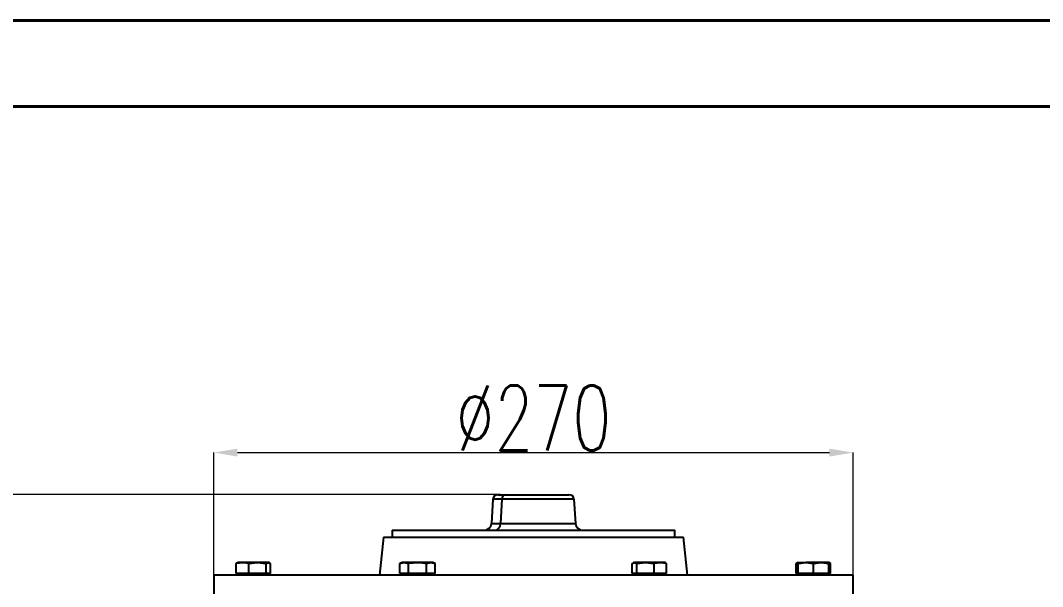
# Model space of a CAD drawing. Header units: millimetres. Extents: x 1561 to 4606, y 513 to 2666.
# Drawn here: x 2298.1 to 2729.8, y 2427.2 to 2666.2 of the extents above; entities that cross this region are included whole.
import ezdxf

# ---------------------------------------------------------------- set-up
doc = ezdxf.new("R2010")
doc.units = ezdxf.units.MM
for name, color, linetype, lineweight in [('AM_5', 3, 'Continuous', 25), ('AM_BOR', 7, 'Continuous', 50), ('粗实线', 7, 'Continuous', 40)]:
    doc.layers.add(name, color=color, linetype=linetype, lineweight=lineweight)
doc.styles.add('SLDTEXTSTYLE1', font='txt.shx', dxfattribs={"width": 0.7, "bigfont": 'gbcbig.shx'})
doc.dimstyles.new('SLDDIMSTYLE12$0', dxfattribs={"dimtxt": 12, "dimasz": 10, "dimexe": 0, "dimexo": 0.0625, "dimgap": 0.875, "dimtad": 1, "dimdec": 1, "dimlfac": 1.8, "dimrnd": 1e-09, "dimzin": 12, "dimdsep": 46, "dimtxsty": 'SLDTEXTSTYLE1', "dimcen": 0.09, "dimdle": 8.16, "dimclrd": 3, "dimclre": 3, "dimadec": 0, "dimazin": 3, "dimtfac": 1, "dimtdec": 1, "dimtofl": 0, "dimtmove": 0, "dimatfit": 3, "dimfxl": 0, "dimfrac": 2, "dimtolj": 1, "dimlwd": 5, "dimlwe": 5, "dimarcsym": 0})

# ---------------------------------------------------------------- blocks, each defined once
blk = doc.blocks.new('rA3')
at = {"layer": '粗实线'}
for p, q in [((753.384, 421.26), (333.384, 421.26)), ((748.384, 416.26), (358.384, 416.26))]:
    blk.add_line(p, q, dxfattribs=at)
blk = doc.blocks.new('*D48')
at = {"layer": 'AM_5', "color": 3, "lineweight": 5, "transparency": 16777216}
blk.add_line((2825.11, 2618.85), (2976.42, 2618.85), dxfattribs=at)
at = {"layer": 'AM_5', "color": 3, "linetype": 'Continuous', "lineweight": 5, "transparency": 16777216}
for p, q in [((2976.42, 2608.85), (2976.42, 2082.23)), ((2668.52, 2072.23), (2976.42, 2072.23))]:
    blk.add_line(p, q, dxfattribs=at)
at = {"layer": 'AM_5', "color": 3, "transparency": 16777216}
for points in [[(2974.75, 2608.85), (2978.09, 2608.85), (2976.42, 2618.85)], [(2974.75, 2082.23), (2978.09, 2082.23), (2976.42, 2072.23)]]:
    blk.add_solid(points, dxfattribs=at)
at = {"layer": 'Defpoints', "color": 0, "transparency": 16777216}
for p in [(2825.05, 2618.85), (2668.46, 2072.23), (2976.42, 2072.23)]:
    blk.add_point(p, dxfattribs=at)
at = {"layer": 'AM_5', "color": 0, "transparency": 16777216, "insert": (2961.83, 2345.54), "char_height": 12, "attachment_point": 5, "rotation": 90, "style": 'SLDTEXTSTYLE1'}
blk.add_mtext('\\A1;{\\H2.28571x;545}', dxfattribs=at)
blk = doc.blocks.new('*D49')
at = {"layer": 'AM_5', "color": 3, "lineweight": 5, "transparency": 16777216}
blk.add_line((2379.78, 2422.25), (2379.78, 2483.75), dxfattribs=at)
at = {"layer": 'AM_5', "color": 3, "linetype": 'Continuous', "lineweight": 5, "transparency": 16777216}
for p, q in [((2389.78, 2483.75), (2639.78, 2483.75)), ((2649.78, 2422.25), (2649.78, 2483.75))]:
    blk.add_line(p, q, dxfattribs=at)
at = {"layer": 'AM_5', "color": 3, "transparency": 16777216}
for points in [[(2389.78, 2485.42), (2389.78, 2482.08), (2379.78, 2483.75)], [(2639.78, 2485.42), (2639.78, 2482.08), (2649.78, 2483.75)]]:
    blk.add_solid(points, dxfattribs=at)
at = {"layer": 'Defpoints', "color": 0, "transparency": 16777216}
for p in [(2649.78, 2483.75), (2379.78, 2422.19), (2649.78, 2422.19)]:
    blk.add_point(p, dxfattribs=at)
at = {"layer": 'AM_5', "color": 0, "transparency": 16777216, "insert": (2514.78, 2498.34), "char_height": 12, "attachment_point": 5, "style": 'SLDTEXTSTYLE1'}
blk.add_mtext('\\A1;{\\H2.28571x;%%C270}', dxfattribs=at)
blk = doc.blocks.new('*D50')
at = {"layer": 'AM_5', "color": 3, "lineweight": 5, "transparency": 16777216}
blk.add_line((2500.81, 2466.01), (2106.41, 2466.01), dxfattribs=at)
at = {"layer": 'AM_5', "color": 3, "linetype": 'Continuous', "lineweight": 5, "transparency": 16777216}
for p, q in [((2106.41, 2456.01), (2106.41, 2142.23)), ((2512.48, 2132.23), (2106.41, 2132.23))]:
    blk.add_line(p, q, dxfattribs=at)
at = {"layer": 'AM_5', "color": 3, "transparency": 16777216}
for points in [[(2104.74, 2456.01), (2108.07, 2456.01), (2106.41, 2466.01)], [(2104.74, 2142.23), (2108.07, 2142.23), (2106.41, 2132.23)]]:
    blk.add_solid(points, dxfattribs=at)
at = {"layer": 'Defpoints', "color": 0, "transparency": 16777216}
for p in [(2500.87, 2466.01), (2106.41, 2132.23), (2512.55, 2132.23)]:
    blk.add_point(p, dxfattribs=at)
at = {"layer": 'AM_5', "color": 0, "transparency": 16777216, "insert": (2091.82, 2299.12), "char_height": 12, "attachment_point": 5, "rotation": 90, "style": 'SLDTEXTSTYLE1'}
blk.add_mtext('\\A1;{\\H2.28571x;335}', dxfattribs=at)

msp = doc.modelspace()

# ---------------------------------------------------------------- linework, layer by layer
at = {"color": 7, "linetype": 'Continuous', "lineweight": 25}
for p, q in [((2499.894, 2465.978), (2503.107, 2465.978)), ((2503.107, 2465.978), (2529.672, 2465.978)), ((2497.671, 2464.083), (2497.072, 2453.821)), ((2501.364, 2464.083), (2497.671, 2464.083)), ((2501.364, 2464.083), (2500.895, 2453.821)), ((2531.894, 2464.083), (2501.364, 2464.083)), ((2531.894, 2464.083), (2532.493, 2453.821)), ((2497.072, 2453.821), (2500.895, 2453.821)), ((2500.895, 2453.821), (2532.493, 2453.821)), ((2451.464, 2448.06), (2449.783, 2432.06)), ((2451.464, 2448.06), (2514.783, 2448.06)), ((2455.105, 2450.978), (2455.105, 2448.06)), ((2455.105, 2450.978), (2455.537, 2450.978)), ((2455.537, 2450.978), (2574.46, 2450.978)), ((2514.783, 2448.06), (2578.101, 2448.06)), ((2574.46, 2448.06), (2574.46, 2450.978)), ((2579.783, 2432.06), (2578.101, 2448.06)), ((2389.797, 2437.19), (2389.276, 2436.994)), ((2389.276, 2432.66), (2389.276, 2436.994)), ((2390.026, 2437.36), (2389.769, 2437.267)), ((2391.93, 2437.36), (2390.026, 2437.36)), ((2398.208, 2437.36), (2391.93, 2437.36)), ((2394.583, 2436.994), (2398.208, 2437.36)), ((2394.583, 2432.66), (2394.583, 2436.994)), ((2398.208, 2437.36), (2401.833, 2436.994)), ((2402.805, 2437.36), (2398.208, 2437.36)), ((2401.833, 2436.994), (2402.805, 2437.36)), ((2401.833, 2432.66), (2401.833, 2436.994)), ((2402.805, 2437.36), (2403.776, 2436.994)), ((2403.026, 2437.36), (2402.805, 2437.36)), ((2403.283, 2437.267), (2403.026, 2437.36)), ((2403.776, 2432.66), (2403.776, 2436.994)), ((2459.299, 2437.36), (2458.294, 2436.994)), ((2458.294, 2436.994), (2460.17, 2437.36)), ((2458.294, 2432.66), (2458.294, 2436.994)), ((2460.17, 2437.36), (2459.299, 2437.36)), ((2460.17, 2437.36), (2462.046, 2436.994)), ((2465.799, 2437.36), (2460.17, 2437.36)), ((2462.046, 2432.66), (2462.046, 2436.994)), ((2471.428, 2437.36), (2465.799, 2437.36)), ((2469.552, 2436.994), (2471.428, 2437.36)), ((2469.552, 2432.66), (2469.552, 2436.994)), ((2471.428, 2437.36), (2473.305, 2436.994)), ((2472.299, 2437.36), (2471.428, 2437.36)), ((2473.305, 2436.994), (2472.299, 2437.36)), ((2473.305, 2432.66), (2473.305, 2436.994)), ((2556.516, 2436.994), (2557.488, 2437.36)), ((2556.516, 2432.66), (2556.516, 2436.994)), ((2557.266, 2437.36), (2557.009, 2437.267)), ((2557.266, 2437.36), (2557.488, 2437.36)), ((2557.488, 2437.36), (2558.459, 2436.994)), ((2562.084, 2437.36), (2557.488, 2437.36)), ((2558.459, 2436.994), (2562.084, 2437.36)), ((2558.459, 2432.66), (2558.459, 2436.994)), ((2562.084, 2437.36), (2565.709, 2436.994)), ((2568.362, 2437.36), (2562.084, 2437.36)), ((2565.709, 2432.66), (2565.709, 2436.994)), ((2570.266, 2437.36), (2568.362, 2437.36)), ((2570.523, 2437.267), (2570.266, 2437.36)), ((2571.016, 2436.994), (2570.495, 2437.19)), ((2571.016, 2432.66), (2571.016, 2436.994)), ((2626.31, 2437.19), (2625.789, 2436.994)), ((2625.789, 2432.66), (2625.789, 2436.994)), ((2626.539, 2437.36), (2626.282, 2437.267)), ((2626.539, 2436.994), (2629.789, 2437.36)), ((2626.539, 2437.36), (2629.789, 2437.36)), ((2626.539, 2432.66), (2626.539, 2436.994)), ((2629.789, 2437.36), (2633.039, 2436.994)), ((2636.289, 2437.36), (2629.789, 2437.36)), ((2633.039, 2436.994), (2636.289, 2437.36)), ((2633.039, 2432.66), (2633.039, 2436.994)), ((2636.289, 2437.36), (2639.539, 2436.994)), ((2639.539, 2437.36), (2636.289, 2437.36)), ((2639.796, 2437.267), (2639.539, 2437.36)), ((2639.539, 2432.66), (2639.539, 2436.994)), ((2639.768, 2437.19), (2640.289, 2436.994)), ((2640.289, 2432.66), (2640.289, 2436.994)), ((2379.783, 2432.06), (2379.783, 2422.19)), ((2649.783, 2432.06), (2379.783, 2432.06)), ((2394.583, 2432.66), (2389.276, 2432.66)), ((2390.191, 2432.66), (2390.791, 2432.06)), ((2401.833, 2432.66), (2394.583, 2432.66)), ((2403.776, 2432.66), (2401.833, 2432.66)), ((2402.261, 2432.06), (2402.861, 2432.66)), ((2462.046, 2432.66), (2458.294, 2432.66)), ((2459.464, 2432.66), (2460.064, 2432.06)), ((2469.552, 2432.66), (2462.046, 2432.66)), ((2473.305, 2432.66), (2469.552, 2432.66)), ((2471.534, 2432.06), (2472.134, 2432.66)), ((2558.459, 2432.66), (2556.516, 2432.66)), ((2557.431, 2432.66), (2558.031, 2432.06)), ((2565.709, 2432.66), (2558.459, 2432.66)), ((2571.016, 2432.66), (2565.709, 2432.66)), ((2569.501, 2432.06), (2570.101, 2432.66)), ((2626.539, 2432.66), (2625.789, 2432.66)), ((2633.039, 2432.66), (2626.539, 2432.66)), ((2626.704, 2432.66), (2627.304, 2432.06)), ((2639.539, 2432.66), (2633.039, 2432.66)), ((2638.774, 2432.06), (2639.374, 2432.66)), ((2640.289, 2432.66), (2639.539, 2432.66)), ((2649.783, 2422.19), (2649.783, 2432.06))]:
    msp.add_line(p, q, dxfattribs=at)
for centre, major_axis, ratio, start_param, end_param in [((2499.894, 2463.978), (2.226, 0), 0.8985911, 1.5707963, 3.0892328), ((2503.107, 2463.978), (0, 2), 0.8726727, 0, 1.5184364), ((2529.672, 2463.978), (2.226, 0), 0.8985911, 0.0523599, 1.5707963), ((2493.738, 2453.978), (3.339, 0), 0.8985911, 4.712389, 6.2308254), ((2498.28, 2453.978), (0, 3), 0.8726727, 3.1415927, 4.6600291), ((2535.827, 2453.978), (3.339, 0), 0.8985911, 3.1939525, 4.712389)]:
    msp.add_ellipse(centre, major_axis=major_axis, ratio=ratio, start_param=start_param, end_param=end_param, dxfattribs=at)
for points, knots in [([(2389.276, 2436.994), (2389.3, 2437), (2390.174, 2437.224), (2391.064, 2437.293), (2391.93, 2437.36)], [0, 0, 0, 0, 0.0269953, 1, 1, 1, 1]), ([(2391.93, 2437.36), (2392.595, 2437.32), (2393.485, 2437.266), (2394.362, 2437.049), (2394.583, 2436.994)], [0, 0, 0, 0, 0.7469333, 1, 1, 1, 1]), ([(2462.046, 2436.994), (2462.08, 2437), (2463.317, 2437.224), (2464.575, 2437.293), (2465.799, 2437.36)], [0, 0, 0, 0, 0.0269953, 1, 1, 1, 1]), ([(2465.799, 2437.36), (2466.74, 2437.32), (2467.999, 2437.266), (2469.238, 2437.049), (2469.552, 2436.994)], [0, 0, 0, 0, 0.7469333, 1, 1, 1, 1]), ([(2565.709, 2436.994), (2565.732, 2437), (2566.607, 2437.224), (2567.497, 2437.293), (2568.362, 2437.36)], [0, 0, 0, 0, 0.0269953, 1, 1, 1, 1]), ([(2568.362, 2437.36), (2569.027, 2437.32), (2569.918, 2437.266), (2570.794, 2437.049), (2571.016, 2436.994)], [0, 0, 0, 0, 0.7469333, 1, 1, 1, 1]), ([(2625.789, 2436.994), (2626.01, 2437.058), (2626.259, 2437.129), (2626.511, 2437.155), (2626.539, 2437.157)], [0, 0, 0, 0, 0.8897008, 1, 1, 1, 1]), ([(2626.539, 2437.36), (2626.539, 2437.293), (2626.539, 2437.224), (2626.539, 2437), (2626.539, 2436.994)], [0, 0, 0, 0, 0.97300478, 1, 1, 1, 1]), ([(2639.539, 2436.994), (2639.539, 2437), (2639.539, 2437.224), (2639.539, 2437.293), (2639.539, 2437.36)], [0, 0, 0, 0, 0.0269953, 1, 1, 1, 1])]:
    msp.add_open_spline(points, degree=3, knots=knots, dxfattribs=at)

# ---------------------------------------------------------------- block references
at = {"layer": 'AM_BOR', "xscale": 7.2509765625, "yscale": 7.2509765625, "zscale": 7.2509765625}
msp.add_blockref('rA3', (-856.702, -388.395), dxfattribs=at)

# ---------------------------------------------------------------- dimensions: what is measured, and where the dimension line sits
at = {"layer": 'AM_5'}
dim = msp.add_linear_dim(base=(2976.418, 2072.226), p1=(2825.045, 2618.851), p2=(2668.459, 2072.226), angle=90, text='{\\H2.28571x;545}', dimstyle='SLDDIMSTYLE12$0', override={"dimlfac": 1}, dxfattribs=at)
dim.commit()
dim.dimension.update_dxf_attribs({"geometry": '*D48', "text_midpoint": (2976.418, 2345.538), "dimtype": 160})
dim = msp.add_linear_dim(base=(2649.783, 2483.75), p1=(2379.783, 2422.19), p2=(2649.783, 2422.19), text='{\\H2.28571x;%%C270}', dimstyle='SLDDIMSTYLE12$0', override={"dimlfac": 1}, dxfattribs=at)
dim.commit()
dim.dimension.update_dxf_attribs({"geometry": '*D49', "text_midpoint": (2514.783, 2498.339)})
dim = msp.add_linear_dim(base=(2106.407, 2132.226), p1=(2500.869, 2466.011), p2=(2512.545, 2132.226), angle=90, text='{\\H2.28571x;335}', dimstyle='SLDDIMSTYLE12$0', override={"dimlfac": 1}, dxfattribs=at)
dim.commit()
dim.dimension.update_dxf_attribs({"geometry": '*D50', "text_midpoint": (2091.818, 2299.119)})

doc.saveas('drawing.dxf')
